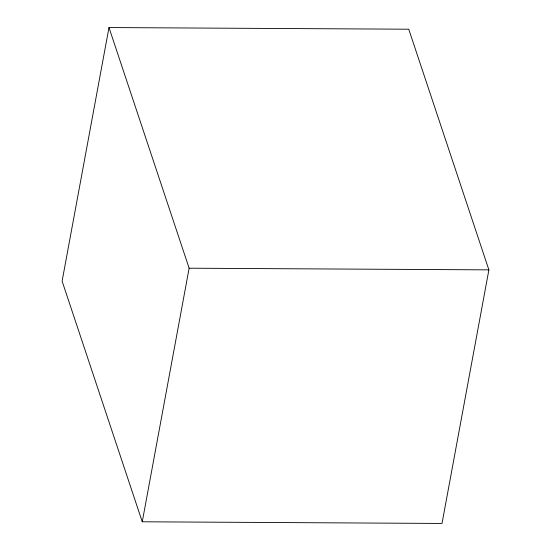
<?xml version="1.0" encoding="UTF-8"?>
<svg xmlns="http://www.w3.org/2000/svg" width="551" height="551" viewBox="0 0 551 551"><rect width="100%" height="100%" fill="white"/><g stroke="black" fill="none" stroke-linecap="round" stroke-linejoin="round"><path stroke-width="0.83" d="M108.988 27.55L62.111 281.134L142.254 521.79L442.012 523.45L488.889 269.866L408.746 29.21L108.988 27.55L189.131 268.206L142.254 521.79M189.131 268.206L488.889 269.866"/></g></svg>
